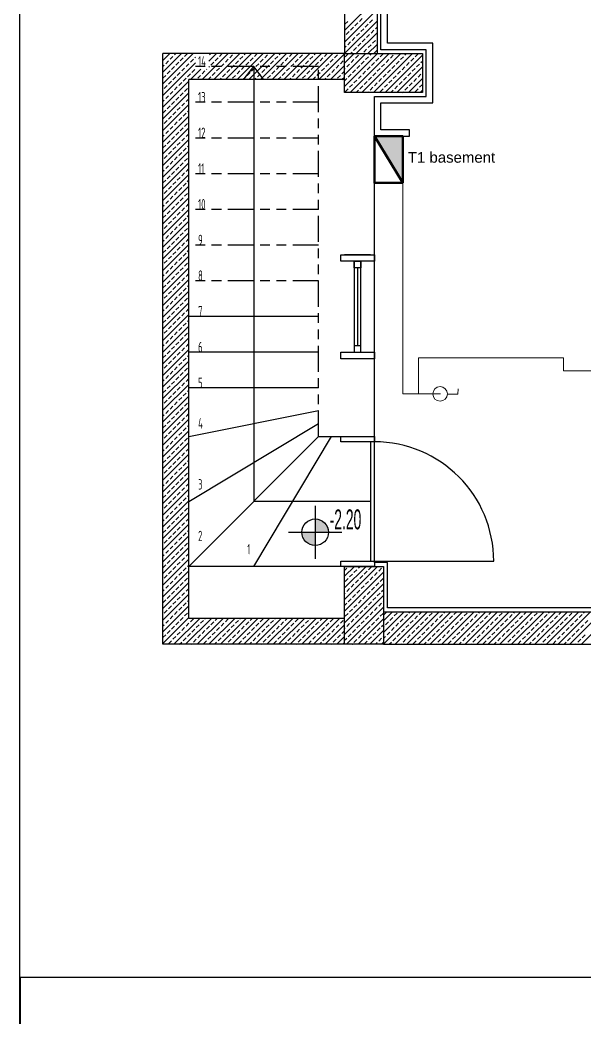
# Model space of a CAD drawing. Header units: millimetres. Extents: x 8112 to 17957, y 1641 to 8364.
# Drawn here: x 8113 to 8549, y 3141 to 3909 of the extents above; entities that cross this region are included whole.
import ezdxf

# ---------------------------------------------------------------- set-up
doc = ezdxf.new("R2010")
doc.units = ezdxf.units.MM
doc.linetypes.add('CURRENT_NRL surrounding area$0${ Tapered Dash }', pattern=[10, 4, -1, 1.5, -1, 1.5, -1])
for name, color, linetype, lineweight in [('A-Antet', 255, 'Continuous', 40), ('besleme', 40, 'Continuous', 50), ('priz', 4, 'Continuous', 25), ('ışık', 90, 'Continuous', 20)]:
    doc.layers.add(name, color=color, linetype=linetype, lineweight=lineweight)
doc.layers.add('MİMARİ', color=251, linetype='Continuous')
doc.styles.get("Standard").update_dxf_attribs({"font": 'arial.ttf'})
doc.styles.add('style1', font='isocpeur.ttf', dxfattribs={"width": 0.6})

msp = doc.modelspace()

# ---------------------------------------------------------------- hatches: boundary and pattern name
at = {"layer": 'besleme'}
msp.add_hatch(color=256, dxfattribs=at).paths.add_polyline_path([(8408.61, 3783.87), (8408.61, 3819.87), (8386.61, 3819.87)])
at = {"layer": 'MİMARİ', "true_color": 0x636466}
h = msp.add_hatch(color=251, dxfattribs=at)
h.paths.add_polyline_path([(8340.95, 3504.58), (8340.95, 3514.82), (8330.71, 3514.82, 0.414214)])
h.paths.add_polyline_path([(8340.95, 3514.82), (8351.19, 3514.82, 0.414214), (8340.95, 3525.06)])

# ---------------------------------------------------------------- linework, layer by layer
for q in [(8113.36, 4640.64), (9234.8, 3172.18)]:
    msp.add_line((8113.36, 3172.18), q)
at = {"layer": 'A-Antet'}
msp.add_line((8113.36, 3172.18), (8113.36, 3089.95), dxfattribs=at)
at = {"layer": 'besleme'}
msp.add_line((8386.61, 3819.87), (8408.61, 3783.87), dxfattribs=at)
msp.add_lwpolyline([(8408.61, 3783.87), (8408.61, 3819.87), (8386.61, 3819.87), (8386.61, 3783.87)], close=True, dxfattribs=at)
at = {"layer": 'MİMARİ', "color": 251, "true_color": 0x636466}
for p, q in [((8363.61, 4093.52), (8363.61, 3883.52)), ((8388.61, 4093.52), (8388.61, 3883.52)), ((8391.61, 3886.52), (8391.61, 4090.52)), ((8223.61, 3428.52), (8223.61, 3883.52)), ((8363.61, 3883.52), (8223.61, 3883.52)), ((8363.61, 3853.52), (8363.61, 3883.52)), ((8363.61, 3883.52), (8423.61, 3883.52)), ((8426.61, 3886.52), (8391.61, 3886.52)), ((8423.61, 3883.52), (8423.61, 3853.52)), ((8426.61, 3850.52), (8426.61, 3886.52)), ((8286.28, 3863.99), (8293.61, 3873.52)), ((8293.61, 3873.52), (8293.61, 3538.52)), ((8300.94, 3863.99), (8293.61, 3873.52)), ((8243.61, 3448.52), (8243.61, 3863.52)), ((8363.61, 3863.52), (8243.61, 3863.52)), ((8423.61, 3853.52), (8363.61, 3853.52)), ((8386.61, 3491.52), (8386.61, 3850.52)), ((8386.61, 3850.52), (8426.61, 3850.52)), ((8383.61, 3728.52), (8363.61, 3728.52)), ((8343.61, 3681.02), (8243.61, 3681.02)), ((8343.61, 3653.52), (8243.61, 3653.52)), ((8383.61, 3648.52), (8363.61, 3648.52)), ((8343.61, 3626.02), (8243.61, 3626.02)), ((8243.61, 3588.52), (8343.61, 3608.52)), ((8243.61, 3538.52), (8343.61, 3598.52)), ((8243.61, 3488.52), (8343.61, 3588.52)), ((8293.61, 3488.52), (8353.61, 3588.52)), ((8343.61, 3588.52), (8363.61, 3588.52)), ((8360.61, 3584.52), (8360.61, 3588.52)), ((8360.61, 3588.52), (8386.61, 3588.52)), ((8386.61, 3584.52), (8360.61, 3584.52)), ((8383.61, 3584.52), (8383.61, 3492.52)), ((8386.61, 3588.52), (8386.61, 3584.52)), ((8383.61, 3538.52), (8293.61, 3538.52)), ((8340.95, 3535.29), (8340.95, 3494.34)), ((8340.95, 3525.06), (8340.95, 3504.58)), ((8320.47, 3514.82), (8361.42, 3514.82)), ((8330.71, 3514.82), (8351.19, 3514.82)), ((8351.19, 3514.82), (8361.42, 3514.82)), ((8340.95, 3504.58), (8340.95, 3494.34)), ((8360.61, 3488.52), (8360.61, 3492.52)), ((8360.61, 3492.52), (8386.61, 3492.52)), ((8386.61, 3492.52), (8478.61, 3492.52)), ((8386.61, 3492.52), (8386.61, 3488.52)), ((8396.61, 3491.52), (8386.61, 3491.52)), ((8396.61, 3456.52), (8396.61, 3491.52)), ((8363.61, 3488.52), (8243.61, 3488.52)), ((8386.61, 3488.52), (8360.61, 3488.52)), ((8363.61, 3428.52), (8363.61, 3488.52)), ((8363.61, 3488.52), (8393.61, 3488.52)), ((8393.61, 3488.52), (8393.61, 3428.52)), ((8393.61, 3453.52), (8948.61, 3453.52)), ((8945.61, 3456.52), (8396.61, 3456.52)), ((8363.61, 3448.52), (8243.61, 3448.52)), ((8363.61, 3428.52), (8223.61, 3428.52)), ((8393.61, 3428.52), (8363.61, 3428.52)), ((8393.61, 3428.52), (8948.61, 3428.52))]:
    msp.add_line(p, q, dxfattribs=at)
at = {"layer": 'MİMARİ', "color": 251, "linetype": 'Continuous', "true_color": 0x636466}
for p, q in [((8363.61, 3901.43), (8388.61, 3926.43)), ((8363.61, 3892.45), (8388.61, 3917.45)), ((8363.66, 3883.52), (8388.61, 3908.46)), ((8363.77, 3906.08), (8366.02, 3908.32)), ((8371.63, 3904.96), (8373.87, 3907.2)), ((8375, 3908.32), (8377.24, 3910.57)), ((8379.49, 3903.83), (8381.73, 3906.08)), ((8382.85, 3907.2), (8385.1, 3909.45)), ((8364.89, 3898.22), (8367.14, 3900.47)), ((8368.26, 3901.59), (8370.51, 3903.83)), ((8372.64, 3883.52), (8388.61, 3899.48)), ((8372.75, 3897.1), (8375, 3899.34)), ((8376.12, 3900.47), (8378.36, 3902.71)), ((8380.61, 3895.98), (8382.85, 3898.22)), ((8383.98, 3899.34), (8386.22, 3901.59)), ((8387.34, 3902.71), (8388.61, 3903.97)), ((8363.61, 3896.94), (8363.77, 3897.1)), ((8366.02, 3890.36), (8368.26, 3892.61)), ((8369.38, 3893.73), (8371.63, 3895.98)), ((8373.87, 3889.24), (8376.12, 3891.49)), ((8377.24, 3892.61), (8379.49, 3894.85)), ((8381.62, 3883.52), (8388.61, 3890.5)), ((8381.73, 3888.12), (8383.98, 3890.36)), ((8385.1, 3891.49), (8387.34, 3893.73)), ((8388.47, 3894.85), (8388.61, 3894.99)), ((8223.61, 3878.17), (8228.96, 3883.52)), ((8223.61, 3869.19), (8237.94, 3883.52)), ((8223.61, 3860.21), (8246.92, 3883.52)), ((8232.43, 3882.51), (8233.45, 3883.52)), ((8240.29, 3881.38), (8242.43, 3883.52)), ((8253.86, 3863.52), (8273.86, 3883.52)), ((8255.9, 3883.52), (8255.9, 3883.52)), ((8258.94, 3877.58), (8264.88, 3883.52)), ((8259.38, 3882.51), (8260.39, 3883.52)), ((8262.84, 3863.52), (8282.84, 3883.52)), ((8267.23, 3881.38), (8269.37, 3883.52)), ((8271.82, 3863.52), (8291.82, 3883.52)), ((8275.09, 3880.26), (8277.34, 3882.51)), ((8280.8, 3863.52), (8300.8, 3883.52)), ((8286.32, 3882.51), (8287.33, 3883.52)), ((8294.17, 3881.38), (8296.31, 3883.52)), ((8299.78, 3873.52), (8309.78, 3883.52)), ((8302.03, 3880.26), (8304.28, 3882.51)), ((8308.76, 3873.52), (8318.76, 3883.52)), ((8313.26, 3882.51), (8314.27, 3883.52)), ((8317.74, 3873.52), (8327.74, 3883.52)), ((8321.11, 3881.38), (8323.25, 3883.52)), ((8326.72, 3873.52), (8336.72, 3883.52)), ((8328.97, 3880.26), (8331.22, 3882.51)), ((8335.7, 3873.52), (8345.7, 3883.52)), ((8340.2, 3882.51), (8341.21, 3883.52)), ((8343.61, 3872.45), (8354.68, 3883.52)), ((8343.66, 3863.52), (8363.61, 3883.46)), ((8348.06, 3881.38), (8350.19, 3883.52)), ((8355.91, 3880.26), (8358.16, 3882.51)), ((8363.61, 3887.96), (8364.89, 3889.24)), ((8363.61, 3876.11), (8371.01, 3883.52)), ((8363.61, 3867.13), (8380, 3883.52)), ((8363.61, 3858.15), (8388.98, 3883.52)), ((8364.12, 3881.12), (8366.37, 3883.36)), ((8367.96, 3853.52), (8397.96, 3883.52)), ((8368.15, 3883.52), (8369.38, 3884.75)), ((8370.51, 3885.87), (8372.75, 3888.12)), ((8375.35, 3883.36), (8375.51, 3883.52)), ((8376.94, 3853.52), (8406.94, 3883.52)), ((8377.13, 3883.52), (8377.24, 3883.63)), ((8378.36, 3884.75), (8380.61, 3887)), ((8383.21, 3882.24), (8384.49, 3883.52)), ((8385.92, 3853.52), (8415.92, 3883.52)), ((8386.22, 3883.63), (8388.47, 3885.87)), ((8391.06, 3881.12), (8393.31, 3883.36)), ((8402.29, 3883.36), (8402.45, 3883.52)), ((8410.15, 3882.24), (8411.43, 3883.52)), ((8418, 3881.12), (8420.25, 3883.36)), ((8223.61, 3851.23), (8248.7, 3876.32)), ((8225.7, 3875.77), (8227.94, 3878.01)), ((8229.07, 3879.14), (8231.31, 3881.38)), ((8233.56, 3874.65), (8235.8, 3876.89)), ((8236.93, 3878.01), (8239.17, 3880.26)), ((8241.42, 3873.52), (8243.66, 3875.77)), ((8244.78, 3876.89), (8247.03, 3879.14)), ((8248.15, 3880.26), (8248.7, 3880.81)), ((8260.5, 3874.65), (8262.74, 3876.89)), ((8263.87, 3878.01), (8266.11, 3880.26)), ((8268.36, 3873.52), (8270.6, 3875.77)), ((8271.72, 3876.89), (8273.97, 3879.14)), ((8279.58, 3875.77), (8281.83, 3878.01)), ((8282.95, 3879.14), (8285.19, 3881.38)), ((8287.44, 3874.65), (8289.68, 3876.89)), ((8290.81, 3878.01), (8293.05, 3880.26)), ((8295.3, 3873.52), (8297.54, 3875.77)), ((8298.66, 3876.89), (8300.91, 3879.14)), ((8306.52, 3875.77), (8308.77, 3878.01)), ((8309.89, 3879.14), (8312.13, 3881.38)), ((8314.38, 3874.65), (8316.62, 3876.89)), ((8317.75, 3878.01), (8319.99, 3880.26)), ((8322.24, 3873.52), (8324.48, 3875.77)), ((8325.61, 3876.89), (8327.85, 3879.14)), ((8333.46, 3875.77), (8335.71, 3878.01)), ((8336.83, 3879.14), (8339.08, 3881.38)), ((8341.32, 3874.65), (8343.57, 3876.89)), ((8344.69, 3878.01), (8346.93, 3880.26)), ((8349.18, 3873.52), (8351.42, 3875.77)), ((8352.55, 3876.89), (8354.79, 3879.14)), ((8360.4, 3875.77), (8362.65, 3878.01)), ((8365.25, 3873.26), (8367.49, 3875.51)), ((8368.61, 3876.63), (8370.86, 3878.87)), ((8371.98, 3880), (8374.23, 3882.24)), ((8376.47, 3875.51), (8378.72, 3877.75)), ((8379.84, 3878.87), (8382.08, 3881.12)), ((8384.33, 3874.38), (8386.57, 3876.63)), ((8387.7, 3877.75), (8389.94, 3880)), ((8392.19, 3873.26), (8394.43, 3875.51)), ((8394.9, 3853.52), (8423.61, 3882.23)), ((8395.55, 3876.63), (8397.8, 3878.87)), ((8398.92, 3880), (8401.17, 3882.24)), ((8403.41, 3875.51), (8405.66, 3877.75)), ((8406.78, 3878.87), (8409.02, 3881.12)), ((8411.27, 3874.38), (8413.51, 3876.63)), ((8414.64, 3877.75), (8416.88, 3880)), ((8419.13, 3873.26), (8421.37, 3875.51)), ((8422.49, 3876.63), (8423.61, 3877.74)), ((8223.61, 3873.68), (8224.58, 3874.65)), ((8226.82, 3867.91), (8229.07, 3870.16)), ((8230.19, 3871.28), (8232.43, 3873.52)), ((8234.68, 3866.79), (8236.93, 3869.03)), ((8238.05, 3870.16), (8240.29, 3872.4)), ((8242.54, 3865.67), (8244.78, 3867.91)), ((8244.88, 3863.52), (8252.88, 3871.52)), ((8245.91, 3869.03), (8248.15, 3871.28)), ((8253.76, 3867.91), (8256.01, 3870.16)), ((8257.13, 3871.28), (8257.37, 3871.52)), ((8258.94, 3873.09), (8259.38, 3873.52)), ((8261.62, 3866.79), (8263.87, 3869.03)), ((8264.99, 3870.16), (8267.23, 3872.4)), ((8269.48, 3865.67), (8271.72, 3867.91)), ((8272.85, 3869.03), (8275.09, 3871.28)), ((8276.21, 3872.4), (8278.46, 3874.65)), ((8280.7, 3867.91), (8282.95, 3870.16)), ((8284.07, 3871.28), (8286.32, 3873.52)), ((8288.56, 3866.79), (8290.81, 3869.03)), ((8289.78, 3863.52), (8293.61, 3867.35)), ((8291.93, 3870.16), (8293.61, 3871.84)), ((8293.61, 3867.35), (8299.78, 3873.52)), ((8293.61, 3871.84), (8294.17, 3872.4)), ((8296.42, 3865.67), (8298.66, 3867.91)), ((8298.76, 3863.52), (8308.76, 3873.52)), ((8299.79, 3869.03), (8302.03, 3871.28)), ((8303.15, 3872.4), (8304.27, 3873.52)), ((8304.27, 3873.52), (8305.4, 3874.65)), ((8307.64, 3867.91), (8309.89, 3870.16)), ((8307.74, 3863.52), (8317.74, 3873.52)), ((8311.01, 3871.28), (8313.25, 3873.52)), ((8313.25, 3873.52), (8313.26, 3873.52)), ((8315.5, 3866.79), (8317.75, 3869.03)), ((8316.72, 3863.52), (8326.72, 3873.52)), ((8318.87, 3870.16), (8321.11, 3872.4)), ((8323.36, 3865.67), (8325.61, 3867.91)), ((8325.7, 3863.52), (8335.7, 3873.52)), ((8326.73, 3869.03), (8328.97, 3871.28)), ((8330.1, 3872.4), (8331.21, 3873.52)), ((8331.21, 3873.52), (8332.34, 3874.65)), ((8334.59, 3867.91), (8336.83, 3870.16)), ((8334.68, 3863.52), (8343.61, 3872.45)), ((8337.95, 3871.28), (8340.19, 3873.52)), ((8340.19, 3873.52), (8340.2, 3873.52)), ((8342.44, 3866.79), (8343.61, 3867.96)), ((8343.61, 3867.96), (8344.69, 3869.03)), ((8345.81, 3870.16), (8348.06, 3872.4)), ((8350.3, 3865.67), (8352.55, 3867.91)), ((8352.64, 3863.52), (8363.61, 3874.48)), ((8353.67, 3869.03), (8355.91, 3871.28)), ((8357.04, 3872.4), (8359.28, 3874.65)), ((8361.53, 3867.91), (8363.61, 3869.99)), ((8363.61, 3871.62), (8364.12, 3872.14)), ((8366.37, 3865.4), (8368.61, 3867.65)), ((8369.74, 3868.77), (8371.98, 3871.02)), ((8373.1, 3872.14), (8375.35, 3874.38)), ((8377.59, 3867.65), (8379.84, 3869.89)), ((8380.96, 3871.02), (8383.21, 3873.26)), ((8385.45, 3866.53), (8387.7, 3868.77)), ((8388.82, 3869.89), (8391.06, 3872.14)), ((8393.31, 3865.4), (8395.55, 3867.65)), ((8396.68, 3868.77), (8398.92, 3871.02)), ((8400.04, 3872.14), (8402.29, 3874.38)), ((8403.88, 3853.52), (8423.61, 3873.25)), ((8404.53, 3867.65), (8406.78, 3869.89)), ((8407.9, 3871.02), (8410.15, 3873.26)), ((8412.39, 3866.53), (8414.64, 3868.77)), ((8415.76, 3869.89), (8418, 3872.14)), ((8420.25, 3865.4), (8422.49, 3867.65)), ((8223.61, 3864.7), (8225.7, 3866.79)), ((8223.61, 3842.25), (8243.61, 3862.25)), ((8227.94, 3860.05), (8230.19, 3862.3)), ((8231.31, 3863.42), (8233.56, 3865.67)), ((8235.8, 3858.93), (8238.05, 3861.18)), ((8239.17, 3862.3), (8241.42, 3864.54)), ((8250.4, 3864.54), (8252.64, 3866.79)), ((8258.35, 3863.52), (8260.5, 3865.67)), ((8267.33, 3863.52), (8268.36, 3864.54)), ((8277.34, 3864.54), (8279.58, 3866.79)), ((8285.29, 3863.52), (8287.44, 3865.67)), ((8294.27, 3863.52), (8295.3, 3864.54)), ((8304.28, 3864.54), (8306.52, 3866.79)), ((8312.23, 3863.52), (8314.38, 3865.67)), ((8321.21, 3863.52), (8322.24, 3864.54)), ((8331.22, 3864.54), (8333.46, 3866.79)), ((8339.17, 3863.52), (8341.32, 3865.67)), ((8348.15, 3863.52), (8349.18, 3864.54)), ((8358.16, 3864.54), (8360.4, 3866.79)), ((8361.62, 3863.52), (8363.61, 3865.5)), ((8363.61, 3862.64), (8365.25, 3864.28)), ((8367.49, 3857.55), (8369.74, 3859.79)), ((8370.86, 3860.91), (8373.1, 3863.16)), ((8374.23, 3864.28), (8376.47, 3866.53)), ((8378.72, 3859.79), (8380.96, 3862.04)), ((8382.08, 3863.16), (8384.33, 3865.4)), ((8386.57, 3858.67), (8388.82, 3860.91)), ((8389.94, 3862.04), (8392.19, 3864.28)), ((8394.43, 3857.55), (8396.68, 3859.79)), ((8397.8, 3860.91), (8400.04, 3863.16)), ((8401.17, 3864.28), (8403.41, 3866.53)), ((8405.66, 3859.79), (8407.9, 3862.04)), ((8409.02, 3863.16), (8411.27, 3865.4)), ((8412.86, 3853.52), (8423.61, 3864.27)), ((8413.51, 3858.67), (8415.76, 3860.91)), ((8416.88, 3862.04), (8419.13, 3864.28)), ((8421.37, 3857.55), (8423.61, 3859.78)), ((8223.61, 3833.27), (8243.61, 3853.27)), ((8224.58, 3856.69), (8226.82, 3858.93)), ((8229.07, 3852.2), (8231.31, 3854.44)), ((8232.43, 3855.56), (8234.68, 3857.81)), ((8236.93, 3851.07), (8239.17, 3853.32)), ((8240.29, 3854.44), (8242.54, 3856.69)), ((8364.12, 3854.18), (8366.37, 3856.42)), ((8372.45, 3853.52), (8374.23, 3855.3)), ((8375.35, 3856.42), (8377.59, 3858.67)), ((8381.43, 3853.52), (8382.08, 3854.18)), ((8383.21, 3855.3), (8385.45, 3857.55)), ((8391.06, 3854.18), (8393.31, 3856.42)), ((8399.39, 3853.52), (8401.17, 3855.3)), ((8402.29, 3856.42), (8404.53, 3858.67)), ((8408.37, 3853.52), (8409.02, 3854.18)), ((8410.15, 3855.3), (8412.39, 3857.55)), ((8418, 3854.18), (8420.25, 3856.42)), ((8421.84, 3853.52), (8423.61, 3855.29)), ((8223.61, 3846.74), (8224.58, 3847.71)), ((8223.61, 3824.29), (8243.61, 3844.29)), ((8225.7, 3848.83), (8227.94, 3851.07)), ((8230.19, 3844.34), (8232.43, 3846.58)), ((8233.56, 3847.71), (8235.8, 3849.95)), ((8238.05, 3843.22), (8240.29, 3845.46)), ((8241.42, 3846.58), (8243.61, 3848.78)), ((8223.61, 3837.76), (8225.7, 3839.85)), ((8226.82, 3840.97), (8229.07, 3843.22)), ((8231.31, 3836.48), (8233.56, 3838.73)), ((8234.68, 3839.85), (8236.93, 3842.09)), ((8239.17, 3835.36), (8241.42, 3837.6)), ((8242.54, 3838.73), (8243.61, 3839.8)), ((8223.61, 3815.31), (8243.61, 3835.31)), ((8224.58, 3829.75), (8226.82, 3831.99)), ((8227.94, 3833.11), (8230.19, 3835.36)), ((8232.43, 3828.62), (8234.68, 3830.87)), ((8235.8, 3831.99), (8238.05, 3834.24)), ((8240.29, 3827.5), (8242.54, 3829.75)), ((8223.61, 3806.33), (8243.61, 3826.33)), ((8225.7, 3821.89), (8227.94, 3824.13)), ((8229.07, 3825.26), (8231.31, 3827.5)), ((8233.56, 3820.77), (8235.8, 3823.01)), ((8236.93, 3824.13), (8239.17, 3826.38)), ((8241.42, 3819.64), (8243.61, 3821.84)), ((8223.61, 3819.8), (8224.58, 3820.77)), ((8223.61, 3797.35), (8243.61, 3817.35)), ((8226.82, 3814.03), (8229.07, 3816.28)), ((8230.19, 3817.4), (8232.43, 3819.64)), ((8234.68, 3812.91), (8236.93, 3815.15)), ((8238.05, 3816.28), (8240.29, 3818.52)), ((8223.61, 3810.82), (8225.7, 3812.91)), ((8223.61, 3788.37), (8243.61, 3808.37)), ((8227.94, 3806.17), (8230.19, 3808.42)), ((8231.31, 3809.54), (8233.56, 3811.79)), ((8235.8, 3805.05), (8238.05, 3807.3)), ((8239.17, 3808.42), (8241.42, 3810.66)), ((8242.54, 3811.79), (8243.61, 3812.86)), ((8223.61, 3779.39), (8243.61, 3799.39)), ((8224.58, 3802.81), (8226.82, 3805.05)), ((8229.07, 3798.32), (8231.31, 3800.56)), ((8232.43, 3801.68), (8234.68, 3803.93)), ((8236.93, 3797.19), (8239.17, 3799.44)), ((8240.29, 3800.56), (8242.54, 3802.81)), ((8223.61, 3792.86), (8224.58, 3793.83)), ((8223.61, 3770.41), (8243.61, 3790.41)), ((8225.7, 3794.95), (8227.94, 3797.19)), ((8230.19, 3790.46), (8232.43, 3792.7)), ((8233.56, 3793.83), (8235.8, 3796.07)), ((8238.05, 3789.33), (8240.29, 3791.58)), ((8241.42, 3792.7), (8243.61, 3794.9)), ((8223.61, 3783.88), (8225.7, 3785.97)), ((8226.82, 3787.09), (8229.07, 3789.33)), ((8231.31, 3782.6), (8233.56, 3784.84)), ((8234.68, 3785.97), (8236.93, 3788.21)), ((8239.17, 3781.48), (8241.42, 3783.72)), ((8242.54, 3784.84), (8243.61, 3785.92)), ((8223.61, 3761.43), (8243.61, 3781.43)), ((8224.58, 3775.86), (8226.82, 3778.11)), ((8227.94, 3779.23), (8230.19, 3781.48)), ((8232.43, 3774.74), (8234.68, 3776.99)), ((8235.8, 3778.11), (8238.05, 3780.35)), ((8240.29, 3773.62), (8242.54, 3775.86)), ((8223.61, 3752.45), (8243.61, 3772.45)), ((8225.7, 3768.01), (8227.94, 3770.25)), ((8229.07, 3771.37), (8231.31, 3773.62)), ((8233.56, 3766.88), (8235.8, 3769.13)), ((8236.93, 3770.25), (8239.17, 3772.5)), ((8241.42, 3765.76), (8243.61, 3767.96)), ((8223.61, 3765.92), (8224.58, 3766.88)), ((8223.61, 3743.46), (8243.61, 3763.46)), ((8226.82, 3760.15), (8229.07, 3762.39)), ((8230.19, 3763.52), (8232.43, 3765.76)), ((8234.68, 3759.03), (8236.93, 3761.27)), ((8238.05, 3762.39), (8240.29, 3764.64)), ((8223.61, 3756.94), (8225.7, 3759.03)), ((8223.61, 3734.48), (8243.61, 3754.48)), ((8227.94, 3752.29), (8230.19, 3754.54)), ((8231.31, 3755.66), (8233.56, 3757.9)), ((8235.8, 3751.17), (8238.05, 3753.41)), ((8239.17, 3754.54), (8241.42, 3756.78)), ((8242.54, 3757.9), (8243.61, 3758.97)), ((8223.61, 3725.5), (8243.61, 3745.5)), ((8224.58, 3748.92), (8226.82, 3751.17)), ((8229.07, 3744.43), (8231.31, 3746.68)), ((8232.43, 3747.8), (8234.68, 3750.05)), ((8236.93, 3743.31), (8239.17, 3745.56)), ((8240.29, 3746.68), (8242.54, 3748.92)), ((8223.61, 3738.97), (8224.58, 3739.94)), ((8223.61, 3716.52), (8243.61, 3736.52)), ((8225.7, 3741.07), (8227.94, 3743.31)), ((8230.19, 3736.58), (8232.43, 3738.82)), ((8233.56, 3739.94), (8235.8, 3742.19)), ((8238.05, 3735.45), (8240.29, 3737.7)), ((8241.42, 3738.82), (8243.61, 3741.01)), ((8223.61, 3729.99), (8225.7, 3732.09)), ((8226.82, 3733.21), (8229.07, 3735.45)), ((8231.31, 3728.72), (8233.56, 3730.96)), ((8234.68, 3732.09), (8236.93, 3734.33)), ((8239.17, 3727.6), (8241.42, 3729.84)), ((8242.54, 3730.96), (8243.61, 3732.03)), ((8223.61, 3707.54), (8243.61, 3727.54)), ((8224.58, 3721.98), (8226.82, 3724.23)), ((8227.94, 3725.35), (8230.19, 3727.6)), ((8232.43, 3720.86), (8234.68, 3723.11)), ((8235.8, 3724.23), (8238.05, 3726.47)), ((8240.29, 3719.74), (8242.54, 3721.98)), ((8223.61, 3698.56), (8243.61, 3718.56)), ((8225.7, 3714.13), (8227.94, 3716.37)), ((8229.07, 3717.49), (8231.31, 3719.74)), ((8233.56, 3713), (8235.8, 3715.25)), ((8236.93, 3716.37), (8239.17, 3718.62)), ((8241.42, 3711.88), (8243.61, 3714.07)), ((8223.61, 3712.03), (8224.58, 3713)), ((8223.61, 3689.58), (8243.61, 3709.58)), ((8226.82, 3706.27), (8229.07, 3708.51)), ((8230.19, 3709.64), (8232.43, 3711.88)), ((8234.68, 3705.15), (8236.93, 3707.39)), ((8238.05, 3708.51), (8240.29, 3710.76)), ((8223.61, 3703.05), (8225.7, 3705.15)), ((8223.61, 3680.6), (8243.61, 3700.6)), ((8227.94, 3698.41), (8230.19, 3700.65)), ((8231.31, 3701.78), (8233.56, 3704.02)), ((8235.8, 3697.29), (8238.05, 3699.53)), ((8239.17, 3700.65), (8241.42, 3702.9)), ((8242.54, 3704.02), (8243.61, 3705.09)), ((8223.61, 3671.62), (8243.61, 3691.62)), ((8224.58, 3695.04), (8226.82, 3697.29)), ((8229.07, 3690.55), (8231.31, 3692.8)), ((8232.43, 3693.92), (8234.68, 3696.16)), ((8236.93, 3689.43), (8239.17, 3691.67)), ((8240.29, 3692.8), (8242.54, 3695.04)), ((8223.61, 3685.09), (8224.58, 3686.06)), ((8223.61, 3662.64), (8243.61, 3682.64)), ((8225.7, 3687.18), (8227.94, 3689.43)), ((8230.19, 3682.69), (8232.43, 3684.94)), ((8233.56, 3686.06), (8235.8, 3688.31)), ((8238.05, 3681.57), (8240.29, 3683.82)), ((8241.42, 3684.94), (8243.61, 3687.13)), ((8223.61, 3676.11), (8225.7, 3678.2)), ((8226.82, 3679.33), (8229.07, 3681.57)), ((8231.31, 3674.84), (8233.56, 3677.08)), ((8234.68, 3678.2), (8236.93, 3680.45)), ((8239.17, 3673.71), (8241.42, 3675.96)), ((8242.54, 3677.08), (8243.61, 3678.15)), ((8223.61, 3653.66), (8243.61, 3673.66)), ((8224.58, 3668.1), (8226.82, 3670.35)), ((8227.94, 3671.47), (8230.19, 3673.71)), ((8232.43, 3666.98), (8234.68, 3669.22)), ((8235.8, 3670.35), (8238.05, 3672.59)), ((8240.29, 3665.86), (8242.54, 3668.1)), ((8223.61, 3644.68), (8243.61, 3664.68)), ((8225.7, 3660.24), (8227.94, 3662.49)), ((8229.07, 3663.61), (8231.31, 3665.86)), ((8233.56, 3659.12), (8235.8, 3661.37)), ((8236.93, 3662.49), (8239.17, 3664.73)), ((8241.42, 3658), (8243.61, 3660.19)), ((8223.61, 3658.15), (8224.58, 3659.12)), ((8223.61, 3635.7), (8243.61, 3655.7)), ((8226.82, 3652.39), (8229.07, 3654.63)), ((8230.19, 3655.75), (8232.43, 3658)), ((8234.68, 3651.26), (8236.93, 3653.51)), ((8238.05, 3654.63), (8240.29, 3656.88)), ((8223.61, 3649.17), (8225.7, 3651.26)), ((8223.61, 3626.72), (8243.61, 3646.72)), ((8227.94, 3644.53), (8230.19, 3646.77)), ((8231.31, 3647.9), (8233.56, 3650.14)), ((8235.8, 3643.41), (8238.05, 3645.65)), ((8239.17, 3646.77), (8241.42, 3649.02)), ((8242.54, 3650.14), (8243.61, 3651.21)), ((8223.61, 3617.74), (8243.61, 3637.74)), ((8224.58, 3641.16), (8226.82, 3643.41)), ((8229.07, 3636.67), (8231.31, 3638.92)), ((8232.43, 3640.04), (8234.68, 3642.28)), ((8236.93, 3635.55), (8239.17, 3637.79)), ((8240.29, 3638.92), (8242.54, 3641.16)), ((8223.61, 3631.21), (8224.58, 3632.18)), ((8225.7, 3633.3), (8227.94, 3635.55)), ((8230.19, 3628.81), (8232.43, 3631.06)), ((8233.56, 3632.18), (8235.8, 3634.43)), ((8238.05, 3627.69), (8240.29, 3629.94)), ((8241.42, 3631.06), (8243.61, 3633.25)), ((8223.61, 3608.76), (8243.61, 3628.76)), ((8223.61, 3622.23), (8225.7, 3624.32)), ((8226.82, 3625.45), (8229.07, 3627.69)), ((8231.31, 3620.96), (8233.56, 3623.2)), ((8234.68, 3624.32), (8236.93, 3626.57)), ((8239.17, 3619.83), (8241.42, 3622.08)), ((8242.54, 3623.2), (8243.61, 3624.27)), ((8223.61, 3599.78), (8243.61, 3619.78)), ((8224.58, 3614.22), (8226.82, 3616.46)), ((8227.94, 3617.59), (8230.19, 3619.83)), ((8232.43, 3613.1), (8234.68, 3615.34)), ((8235.8, 3616.46), (8238.05, 3618.71)), ((8240.29, 3611.97), (8242.54, 3614.22)), ((8223.61, 3590.8), (8243.61, 3610.8)), ((8225.7, 3606.36), (8227.94, 3608.61)), ((8229.07, 3609.73), (8231.31, 3611.97)), ((8233.56, 3605.24), (8235.8, 3607.48)), ((8236.93, 3608.61), (8239.17, 3610.85)), ((8241.42, 3604.12), (8243.61, 3606.31)), ((8223.61, 3604.27), (8224.58, 3605.24)), ((8223.61, 3581.82), (8243.61, 3601.82)), ((8226.82, 3598.5), (8229.07, 3600.75)), ((8230.19, 3601.87), (8232.43, 3604.12)), ((8234.68, 3597.38), (8236.93, 3599.63)), ((8238.05, 3600.75), (8240.29, 3602.99)), ((8223.61, 3595.29), (8225.7, 3597.38)), ((8223.61, 3572.84), (8243.61, 3592.84)), ((8227.94, 3590.65), (8230.19, 3592.89)), ((8231.31, 3594.01), (8233.56, 3596.26)), ((8235.8, 3589.52), (8238.05, 3591.77)), ((8239.17, 3592.89), (8241.42, 3595.14)), ((8242.54, 3596.26), (8243.61, 3597.33)), ((8223.61, 3563.86), (8243.61, 3583.86)), ((8224.58, 3587.28), (8226.82, 3589.52)), ((8229.07, 3582.79), (8231.31, 3585.03)), ((8232.43, 3586.16), (8234.68, 3588.4)), ((8236.93, 3581.67), (8239.17, 3583.91)), ((8240.29, 3585.03), (8242.54, 3587.28)), ((8223.61, 3577.33), (8224.58, 3578.3)), ((8225.7, 3579.42), (8227.94, 3581.67)), ((8230.19, 3574.93), (8232.43, 3577.18)), ((8233.56, 3578.3), (8235.8, 3580.54)), ((8238.05, 3573.81), (8240.29, 3576.05)), ((8241.42, 3577.18), (8243.61, 3579.37)), ((8223.61, 3554.88), (8243.61, 3574.88)), ((8223.61, 3568.35), (8225.7, 3570.44)), ((8226.82, 3571.56), (8229.07, 3573.81)), ((8231.31, 3567.07), (8233.56, 3569.32)), ((8234.68, 3570.44), (8236.93, 3572.69)), ((8239.17, 3565.95), (8241.42, 3568.2)), ((8242.54, 3569.32), (8243.61, 3570.39)), ((8223.61, 3545.9), (8243.61, 3565.9)), ((8224.58, 3560.34), (8226.82, 3562.58)), ((8227.94, 3563.71), (8230.19, 3565.95)), ((8232.43, 3559.22), (8234.68, 3561.46)), ((8235.8, 3562.58), (8238.05, 3564.83)), ((8240.29, 3558.09), (8242.54, 3560.34)), ((8223.61, 3536.92), (8243.61, 3556.92)), ((8225.7, 3552.48), (8227.94, 3554.73)), ((8229.07, 3555.85), (8231.31, 3558.09)), ((8233.56, 3551.36), (8235.8, 3553.6)), ((8236.93, 3554.73), (8239.17, 3556.97)), ((8241.42, 3550.24), (8243.61, 3552.43)), ((8223.61, 3550.39), (8224.58, 3551.36)), ((8223.61, 3527.94), (8243.61, 3547.94)), ((8226.82, 3544.62), (8229.07, 3546.87)), ((8230.19, 3547.99), (8232.43, 3550.24)), ((8234.68, 3543.5), (8236.93, 3545.75)), ((8238.05, 3546.87), (8240.29, 3549.11)), ((8223.61, 3541.41), (8225.7, 3543.5)), ((8223.61, 3518.96), (8243.61, 3538.96)), ((8227.94, 3536.77), (8230.19, 3539.01)), ((8231.31, 3540.13), (8233.56, 3542.38)), ((8235.8, 3535.64), (8238.05, 3537.89)), ((8239.17, 3539.01), (8241.42, 3541.26)), ((8242.54, 3542.38), (8243.61, 3543.45)), ((8223.61, 3509.98), (8243.61, 3529.98)), ((8224.58, 3533.4), (8226.82, 3535.64)), ((8229.07, 3528.91), (8231.31, 3531.15)), ((8232.43, 3532.28), (8234.68, 3534.52)), ((8236.93, 3527.78), (8239.17, 3530.03)), ((8240.29, 3531.15), (8242.54, 3533.4)), ((8223.61, 3523.45), (8224.58, 3524.42)), ((8225.7, 3525.54), (8227.94, 3527.78)), ((8230.19, 3521.05), (8232.43, 3523.29)), ((8233.56, 3524.42), (8235.8, 3526.66)), ((8238.05, 3519.93), (8240.29, 3522.17)), ((8241.42, 3523.29), (8243.61, 3525.49)), ((8223.61, 3501), (8243.61, 3521)), ((8223.61, 3514.47), (8225.7, 3516.56)), ((8226.82, 3517.68), (8229.07, 3519.93)), ((8231.31, 3513.19), (8233.56, 3515.44)), ((8234.68, 3516.56), (8236.93, 3518.8)), ((8239.17, 3512.07), (8241.42, 3514.31)), ((8242.54, 3515.44), (8243.61, 3516.51)), ((8223.61, 3492.02), (8243.61, 3512.02)), ((8224.58, 3506.46), (8226.82, 3508.7)), ((8227.94, 3509.82), (8230.19, 3512.07)), ((8232.43, 3505.33), (8234.68, 3507.58)), ((8235.8, 3508.7), (8238.05, 3510.95)), ((8240.29, 3504.21), (8242.54, 3506.46)), ((8223.61, 3483.04), (8243.61, 3503.04)), ((8225.7, 3498.6), (8227.94, 3500.84)), ((8229.07, 3501.97), (8231.31, 3504.21)), ((8233.56, 3497.48), (8235.8, 3499.72)), ((8236.93, 3500.84), (8239.17, 3503.09)), ((8241.42, 3496.35), (8243.61, 3498.55)), ((8223.61, 3496.51), (8224.58, 3497.48)), ((8223.61, 3474.06), (8243.61, 3494.06)), ((8226.82, 3490.74), (8229.07, 3492.99)), ((8230.19, 3494.11), (8232.43, 3496.35)), ((8234.68, 3489.62), (8236.93, 3491.86)), ((8238.05, 3492.99), (8240.29, 3495.23)), ((8223.61, 3487.53), (8225.7, 3489.62)), ((8223.61, 3465.08), (8243.61, 3485.08)), ((8227.94, 3482.88), (8230.19, 3485.13)), ((8231.31, 3486.25), (8233.56, 3488.5)), ((8235.8, 3481.76), (8238.05, 3484.01)), ((8239.17, 3485.13), (8241.42, 3487.37)), ((8242.54, 3488.5), (8243.61, 3489.57)), ((8363.61, 3480.98), (8371.15, 3488.52)), ((8363.61, 3472), (8380.13, 3488.52)), ((8363.61, 3463.02), (8389.11, 3488.52)), ((8363.61, 3485.47), (8365.25, 3487.11)), ((8363.61, 3454.04), (8393.61, 3484.04)), ((8366.37, 3488.23), (8366.66, 3488.52)), ((8370.86, 3483.74), (8373.1, 3485.99)), ((8374.23, 3487.11), (8375.64, 3488.52)), ((8378.72, 3482.62), (8380.96, 3484.87)), ((8382.08, 3485.99), (8384.33, 3488.23)), ((8386.57, 3481.5), (8388.82, 3483.74)), ((8389.94, 3484.87), (8392.19, 3487.11)), ((8393.31, 3488.23), (8393.6, 3488.52)), ((8223.61, 3456.1), (8243.61, 3476.1)), ((8224.58, 3479.52), (8226.82, 3481.76)), ((8229.07, 3475.03), (8231.31, 3477.27)), ((8232.43, 3478.39), (8234.68, 3480.64)), ((8236.93, 3473.9), (8239.17, 3476.15)), ((8240.29, 3477.27), (8242.54, 3479.52)), ((8363.61, 3445.06), (8393.61, 3475.06)), ((8364.12, 3477.01), (8366.37, 3479.25)), ((8367.49, 3480.38), (8369.74, 3482.62)), ((8371.98, 3475.89), (8374.23, 3478.13)), ((8375.35, 3479.25), (8377.59, 3481.5)), ((8379.84, 3474.76), (8382.08, 3477.01)), ((8383.21, 3478.13), (8385.45, 3480.38)), ((8387.7, 3473.64), (8389.94, 3475.89)), ((8391.06, 3477.01), (8393.31, 3479.25)), ((8223.61, 3469.57), (8224.58, 3470.54)), ((8225.7, 3471.66), (8227.94, 3473.9)), ((8230.19, 3467.17), (8232.43, 3469.41)), ((8233.56, 3470.54), (8235.8, 3472.78)), ((8238.05, 3466.05), (8240.29, 3468.29)), ((8241.42, 3469.41), (8243.61, 3471.61)), ((8363.61, 3467.51), (8364.12, 3468.03)), ((8365.25, 3469.15), (8367.49, 3471.4)), ((8368.61, 3472.52), (8370.86, 3474.76)), ((8373.1, 3468.03), (8375.35, 3470.27)), ((8376.47, 3471.4), (8378.72, 3473.64)), ((8380.96, 3466.9), (8383.21, 3469.15)), ((8384.33, 3470.27), (8386.57, 3472.52)), ((8388.82, 3465.78), (8391.06, 3468.03)), ((8392.19, 3469.15), (8393.61, 3470.57)), ((8223.61, 3447.12), (8243.61, 3467.12)), ((8223.61, 3460.59), (8225.7, 3462.68)), ((8226.82, 3463.8), (8229.07, 3466.05)), ((8231.31, 3459.31), (8233.56, 3461.56)), ((8234.68, 3462.68), (8236.93, 3464.92)), ((8239.17, 3458.19), (8241.42, 3460.43)), ((8242.54, 3461.56), (8243.61, 3462.63)), ((8363.61, 3436.08), (8393.61, 3466.08)), ((8363.61, 3458.53), (8365.25, 3460.17)), ((8366.37, 3461.29), (8368.61, 3463.54)), ((8369.74, 3464.66), (8371.98, 3466.9)), ((8374.23, 3460.17), (8376.47, 3462.41)), ((8377.59, 3463.54), (8379.84, 3465.78)), ((8382.08, 3459.05), (8384.33, 3461.29)), ((8385.45, 3462.41), (8387.7, 3464.66)), ((8389.94, 3457.92), (8392.19, 3460.17)), ((8393.31, 3461.29), (8393.61, 3461.59)), ((8223.61, 3438.14), (8243.61, 3458.14)), ((8224.58, 3452.58), (8226.82, 3454.82)), ((8227.94, 3455.94), (8230.19, 3458.19)), ((8232.43, 3451.45), (8234.68, 3453.7)), ((8235.8, 3454.82), (8238.05, 3457.07)), ((8240.29, 3450.33), (8242.54, 3452.58)), ((8364.12, 3450.07), (8366.37, 3452.31)), ((8365.03, 3428.52), (8393.61, 3457.1)), ((8367.49, 3453.43), (8369.74, 3455.68)), ((8370.86, 3456.8), (8373.1, 3459.05)), ((8375.35, 3452.31), (8377.59, 3454.56)), ((8378.72, 3455.68), (8380.96, 3457.92)), ((8383.21, 3451.19), (8385.45, 3453.43)), ((8386.57, 3454.56), (8388.82, 3456.8)), ((8391.06, 3450.07), (8393.31, 3452.31)), ((8393.61, 3446.49), (8400.64, 3453.52)), ((8393.61, 3437.51), (8409.62, 3453.52)), ((8393.61, 3428.53), (8418.6, 3453.52)), ((8394.08, 3451.45), (8396.15, 3453.52)), ((8401.94, 3450.33), (8404.18, 3452.58)), ((8402.58, 3428.52), (8427.58, 3453.52)), ((8411.56, 3428.52), (8436.56, 3453.52)), ((8413.16, 3452.58), (8414.11, 3453.52)), ((8420.54, 3428.52), (8445.54, 3453.52)), ((8421.02, 3451.45), (8423.09, 3453.52)), ((8428.88, 3450.33), (8431.12, 3452.58)), ((8429.52, 3428.52), (8454.52, 3453.52)), ((8438.5, 3428.52), (8463.5, 3453.52)), ((8440.1, 3452.58), (8441.05, 3453.52)), ((8447.48, 3428.52), (8472.48, 3453.52)), ((8447.96, 3451.45), (8450.03, 3453.52)), ((8455.82, 3450.33), (8458.06, 3452.58)), ((8456.46, 3428.52), (8481.46, 3453.52)), ((8465.44, 3428.52), (8490.44, 3453.52)), ((8467.04, 3452.58), (8467.99, 3453.52)), ((8474.42, 3428.52), (8499.42, 3453.52)), ((8474.9, 3451.45), (8476.97, 3453.52)), ((8482.76, 3450.33), (8485, 3452.58)), ((8483.4, 3428.52), (8508.4, 3453.52)), ((8492.38, 3428.52), (8517.38, 3453.52)), ((8493.98, 3452.58), (8494.93, 3453.52)), ((8501.36, 3428.52), (8526.36, 3453.52)), ((8501.84, 3451.45), (8503.91, 3453.52)), ((8509.7, 3450.33), (8511.95, 3452.58)), ((8510.34, 3428.52), (8535.34, 3453.52)), ((8519.32, 3428.52), (8544.32, 3453.52)), ((8520.93, 3452.58), (8521.87, 3453.52)), ((8528.3, 3428.52), (8553.3, 3453.52)), ((8528.78, 3451.45), (8530.85, 3453.52)), ((8536.64, 3450.33), (8538.89, 3452.58)), ((8537.28, 3428.52), (8562.28, 3453.52)), ((8546.26, 3428.52), (8571.26, 3453.52)), ((8547.87, 3452.58), (8548.81, 3453.52)), ((8223.61, 3429.16), (8243.61, 3449.16)), ((8225.7, 3444.72), (8227.94, 3446.96)), ((8229.07, 3448.09), (8231.31, 3450.33)), ((8231.95, 3428.52), (8251.95, 3448.52)), ((8233.56, 3443.6), (8235.8, 3445.84)), ((8236.93, 3446.96), (8239.17, 3449.21)), ((8240.93, 3428.52), (8260.93, 3448.52)), ((8241.42, 3442.47), (8243.66, 3444.72)), ((8244.78, 3445.84), (8247.03, 3448.09)), ((8249.91, 3428.52), (8269.91, 3448.52)), ((8252.64, 3444.72), (8254.89, 3446.96)), ((8256.01, 3448.09), (8256.44, 3448.52)), ((8258.89, 3428.52), (8278.89, 3448.52)), ((8260.5, 3443.6), (8262.74, 3445.84)), ((8263.87, 3446.96), (8265.42, 3448.52)), ((8267.87, 3428.52), (8287.87, 3448.52)), ((8268.36, 3442.47), (8270.6, 3444.72)), ((8271.72, 3445.84), (8273.97, 3448.09)), ((8276.85, 3428.52), (8296.85, 3448.52)), ((8279.58, 3444.72), (8281.83, 3446.96)), ((8282.95, 3448.09), (8283.38, 3448.52)), ((8285.84, 3428.52), (8305.84, 3448.52)), ((8287.44, 3443.6), (8289.68, 3445.84)), ((8290.81, 3446.96), (8292.36, 3448.52)), ((8294.82, 3428.52), (8314.82, 3448.52)), ((8295.3, 3442.47), (8297.54, 3444.72)), ((8298.66, 3445.84), (8300.91, 3448.09)), ((8303.8, 3428.52), (8323.8, 3448.52)), ((8306.52, 3444.72), (8308.77, 3446.96)), ((8309.89, 3448.09), (8310.33, 3448.52)), ((8312.78, 3428.52), (8332.78, 3448.52)), ((8314.38, 3443.6), (8316.62, 3445.84)), ((8317.75, 3446.96), (8319.31, 3448.52)), ((8321.76, 3428.52), (8341.76, 3448.52)), ((8322.24, 3442.47), (8324.48, 3444.72)), ((8325.61, 3445.84), (8327.85, 3448.09)), ((8330.74, 3428.52), (8350.74, 3448.52)), ((8333.46, 3444.72), (8335.71, 3446.96)), ((8336.83, 3448.09), (8337.27, 3448.52)), ((8339.72, 3428.52), (8359.72, 3448.52)), ((8341.32, 3443.6), (8343.57, 3445.84)), ((8344.69, 3446.96), (8346.25, 3448.52)), ((8349.18, 3442.47), (8351.42, 3444.72)), ((8352.55, 3445.84), (8354.79, 3448.09)), ((8360.4, 3444.72), (8362.65, 3446.96)), ((8365.25, 3442.21), (8367.49, 3444.45)), ((8368.61, 3445.58), (8370.86, 3447.82)), ((8371.98, 3448.94), (8374.23, 3451.19)), ((8374.01, 3428.52), (8393.61, 3448.12)), ((8376.47, 3444.45), (8378.72, 3446.7)), ((8379.84, 3447.82), (8382.08, 3450.07)), ((8384.33, 3443.33), (8386.57, 3445.58)), ((8387.7, 3446.7), (8389.94, 3448.94)), ((8395.2, 3443.6), (8397.45, 3445.84)), ((8398.57, 3446.96), (8400.81, 3449.21)), ((8403.06, 3442.47), (8405.3, 3444.72)), ((8406.43, 3445.84), (8408.67, 3448.09)), ((8409.79, 3449.21), (8412.04, 3451.45)), ((8414.29, 3444.72), (8416.53, 3446.96)), ((8417.65, 3448.09), (8419.9, 3450.33)), ((8422.14, 3443.6), (8424.39, 3445.84)), ((8425.51, 3446.96), (8427.76, 3449.21)), ((8430, 3442.47), (8432.25, 3444.72)), ((8433.37, 3445.84), (8435.61, 3448.09)), ((8436.74, 3449.21), (8438.98, 3451.45)), ((8441.23, 3444.72), (8443.47, 3446.96)), ((8444.59, 3448.09), (8446.84, 3450.33)), ((8449.08, 3443.6), (8451.33, 3445.84)), ((8452.45, 3446.96), (8454.7, 3449.21)), ((8456.94, 3442.47), (8459.19, 3444.72)), ((8460.31, 3445.84), (8462.55, 3448.09)), ((8463.68, 3449.21), (8465.92, 3451.45)), ((8468.17, 3444.72), (8470.41, 3446.96)), ((8471.53, 3448.09), (8473.78, 3450.33)), ((8476.02, 3443.6), (8478.27, 3445.84)), ((8479.39, 3446.96), (8481.64, 3449.21)), ((8483.88, 3442.47), (8486.13, 3444.72)), ((8487.25, 3445.84), (8489.49, 3448.09)), ((8490.62, 3449.21), (8492.86, 3451.45)), ((8495.11, 3444.72), (8497.35, 3446.96)), ((8498.48, 3448.09), (8500.72, 3450.33)), ((8502.97, 3443.6), (8505.21, 3445.84)), ((8506.33, 3446.96), (8508.58, 3449.21)), ((8510.82, 3442.47), (8513.07, 3444.72)), ((8514.19, 3445.84), (8516.44, 3448.09)), ((8517.56, 3449.21), (8519.8, 3451.45)), ((8522.05, 3444.72), (8524.29, 3446.96)), ((8525.42, 3448.09), (8527.66, 3450.33)), ((8529.91, 3443.6), (8532.15, 3445.84)), ((8533.27, 3446.96), (8535.52, 3449.21)), ((8537.76, 3442.47), (8540.01, 3444.72)), ((8541.13, 3445.84), (8543.38, 3448.09)), ((8544.5, 3449.21), (8546.74, 3451.45)), ((8548.99, 3444.72), (8551.23, 3446.96)), ((8223.61, 3442.63), (8224.58, 3443.6)), ((8226.82, 3436.86), (8229.07, 3439.1)), ((8230.19, 3440.23), (8232.43, 3442.47)), ((8234.68, 3435.74), (8236.93, 3437.98)), ((8238.05, 3439.1), (8240.29, 3441.35)), ((8242.54, 3434.61), (8244.78, 3436.86)), ((8245.91, 3437.98), (8248.15, 3440.23)), ((8249.27, 3441.35), (8251.52, 3443.6)), ((8253.76, 3436.86), (8256.01, 3439.1)), ((8257.13, 3440.23), (8259.38, 3442.47)), ((8261.62, 3435.74), (8263.87, 3437.98)), ((8264.99, 3439.1), (8267.23, 3441.35)), ((8269.48, 3434.61), (8271.72, 3436.86)), ((8272.85, 3437.98), (8275.09, 3440.23)), ((8276.21, 3441.35), (8278.46, 3443.6)), ((8280.7, 3436.86), (8282.95, 3439.1)), ((8284.07, 3440.23), (8286.32, 3442.47)), ((8288.56, 3435.74), (8290.81, 3437.98)), ((8291.93, 3439.1), (8294.17, 3441.35)), ((8296.42, 3434.61), (8298.66, 3436.86)), ((8299.79, 3437.98), (8302.03, 3440.23)), ((8303.15, 3441.35), (8305.4, 3443.6)), ((8307.64, 3436.86), (8309.89, 3439.1)), ((8311.01, 3440.23), (8313.26, 3442.47)), ((8315.5, 3435.74), (8317.75, 3437.98)), ((8318.87, 3439.1), (8321.11, 3441.35)), ((8323.36, 3434.61), (8325.61, 3436.86)), ((8326.73, 3437.98), (8328.97, 3440.23)), ((8330.1, 3441.35), (8332.34, 3443.6)), ((8334.59, 3436.86), (8336.83, 3439.1)), ((8337.95, 3440.23), (8340.2, 3442.47)), ((8342.44, 3435.74), (8344.69, 3437.98)), ((8345.81, 3439.1), (8348.06, 3441.35)), ((8348.7, 3428.52), (8363.61, 3443.43)), ((8350.3, 3434.61), (8352.55, 3436.86)), ((8353.67, 3437.98), (8355.91, 3440.23)), ((8357.04, 3441.35), (8359.28, 3443.6)), ((8361.53, 3436.86), (8363.61, 3438.94)), ((8363.61, 3440.57), (8364.12, 3441.09)), ((8366.37, 3434.35), (8368.61, 3436.6)), ((8369.74, 3437.72), (8371.98, 3439.96)), ((8373.1, 3441.09), (8375.35, 3443.33)), ((8377.59, 3436.6), (8379.84, 3438.84)), ((8380.96, 3439.96), (8383.21, 3442.21)), ((8382.99, 3428.52), (8393.61, 3439.14)), ((8385.45, 3435.47), (8387.7, 3437.72)), ((8388.82, 3438.84), (8391.06, 3441.09)), ((8392.19, 3442.21), (8393.61, 3443.63)), ((8393.61, 3442), (8394.08, 3442.47)), ((8396.32, 3435.74), (8398.57, 3437.98)), ((8399.69, 3439.1), (8401.94, 3441.35)), ((8404.18, 3434.61), (8406.43, 3436.86)), ((8407.55, 3437.98), (8409.79, 3440.23)), ((8410.92, 3441.35), (8413.16, 3443.6)), ((8415.41, 3436.86), (8417.65, 3439.1)), ((8418.78, 3440.23), (8421.02, 3442.47)), ((8423.27, 3435.74), (8425.51, 3437.98)), ((8426.63, 3439.1), (8428.88, 3441.35)), ((8431.12, 3434.61), (8433.37, 3436.86)), ((8434.49, 3437.98), (8436.74, 3440.23)), ((8437.86, 3441.35), (8440.1, 3443.6)), ((8442.35, 3436.86), (8444.59, 3439.1)), ((8445.72, 3440.23), (8447.96, 3442.47)), ((8450.21, 3435.74), (8452.45, 3437.98)), ((8453.57, 3439.1), (8455.82, 3441.35)), ((8458.06, 3434.61), (8460.31, 3436.86)), ((8461.43, 3437.98), (8463.68, 3440.23)), ((8464.8, 3441.35), (8467.04, 3443.6)), ((8469.29, 3436.86), (8471.53, 3439.1)), ((8472.66, 3440.23), (8474.9, 3442.47)), ((8477.15, 3435.74), (8479.39, 3437.98)), ((8480.51, 3439.1), (8482.76, 3441.35)), ((8485, 3434.61), (8487.25, 3436.86)), ((8488.37, 3437.98), (8490.62, 3440.23)), ((8491.74, 3441.35), (8493.98, 3443.6)), ((8496.23, 3436.86), (8498.48, 3439.1)), ((8499.6, 3440.23), (8501.84, 3442.47)), ((8504.09, 3435.74), (8506.33, 3437.98)), ((8507.46, 3439.1), (8509.7, 3441.35)), ((8511.95, 3434.61), (8514.19, 3436.86)), ((8515.31, 3437.98), (8517.56, 3440.23)), ((8518.68, 3441.35), (8520.93, 3443.6)), ((8523.17, 3436.86), (8525.42, 3439.1)), ((8526.54, 3440.23), (8528.78, 3442.47)), ((8531.03, 3435.74), (8533.27, 3437.98)), ((8534.4, 3439.1), (8536.64, 3441.35)), ((8538.89, 3434.61), (8541.13, 3436.86)), ((8542.25, 3437.98), (8544.5, 3440.23)), ((8545.62, 3441.35), (8547.87, 3443.6)), ((8223.61, 3433.65), (8225.7, 3435.74)), ((8227.94, 3429), (8230.19, 3431.25)), ((8231.31, 3432.37), (8233.56, 3434.61)), ((8236.44, 3428.52), (8238.05, 3430.12)), ((8239.17, 3431.25), (8241.42, 3433.49)), ((8245.42, 3428.52), (8245.91, 3429)), ((8247.03, 3430.12), (8249.27, 3432.37)), ((8250.4, 3433.49), (8252.64, 3435.74)), ((8254.89, 3429), (8257.13, 3431.25)), ((8258.25, 3432.37), (8260.5, 3434.61)), ((8263.38, 3428.52), (8264.99, 3430.12)), ((8266.11, 3431.25), (8268.36, 3433.49)), ((8272.36, 3428.52), (8272.85, 3429)), ((8273.97, 3430.12), (8276.21, 3432.37)), ((8277.34, 3433.49), (8279.58, 3435.74)), ((8281.83, 3429), (8284.07, 3431.25)), ((8285.19, 3432.37), (8287.44, 3434.61)), ((8290.33, 3428.52), (8291.93, 3430.12)), ((8293.05, 3431.25), (8295.3, 3433.49)), ((8299.31, 3428.52), (8299.79, 3429)), ((8300.91, 3430.12), (8303.15, 3432.37)), ((8304.28, 3433.49), (8306.52, 3435.74)), ((8308.77, 3429), (8311.01, 3431.25)), ((8312.13, 3432.37), (8314.38, 3434.61)), ((8317.27, 3428.52), (8318.87, 3430.12)), ((8319.99, 3431.25), (8322.24, 3433.49)), ((8326.25, 3428.52), (8326.73, 3429)), ((8327.85, 3430.12), (8330.1, 3432.37)), ((8331.22, 3433.49), (8333.46, 3435.74)), ((8335.71, 3429), (8337.95, 3431.25)), ((8339.08, 3432.37), (8341.32, 3434.61)), ((8344.21, 3428.52), (8345.81, 3430.12)), ((8346.93, 3431.25), (8349.18, 3433.49)), ((8353.19, 3428.52), (8353.67, 3429)), ((8354.79, 3430.12), (8357.04, 3432.37)), ((8357.68, 3428.52), (8363.61, 3434.45)), ((8358.16, 3433.49), (8360.4, 3435.74)), ((8362.65, 3429), (8363.61, 3429.96)), ((8363.61, 3431.59), (8365.25, 3433.23)), ((8370.86, 3429.86), (8373.1, 3432.11)), ((8374.23, 3433.23), (8376.47, 3435.47)), ((8378.72, 3428.74), (8380.96, 3430.98)), ((8382.08, 3432.11), (8384.33, 3434.35)), ((8387.48, 3428.52), (8388.82, 3429.86)), ((8389.94, 3430.98), (8392.19, 3433.23)), ((8391.97, 3428.52), (8393.61, 3430.16)), ((8393.31, 3434.35), (8393.61, 3434.65)), ((8393.61, 3433.02), (8395.2, 3434.61)), ((8398.09, 3428.52), (8399.69, 3430.12)), ((8400.81, 3431.25), (8403.06, 3433.49)), ((8407.07, 3428.52), (8407.55, 3429)), ((8408.67, 3430.12), (8410.92, 3432.37)), ((8412.04, 3433.49), (8414.29, 3435.74)), ((8416.53, 3429), (8418.78, 3431.25)), ((8419.9, 3432.37), (8422.14, 3434.61)), ((8425.03, 3428.52), (8426.63, 3430.12)), ((8427.76, 3431.25), (8430, 3433.49)), ((8434.01, 3428.52), (8434.49, 3429)), ((8435.61, 3430.12), (8437.86, 3432.37)), ((8438.98, 3433.49), (8441.23, 3435.74)), ((8443.47, 3429), (8445.72, 3431.25)), ((8446.84, 3432.37), (8449.08, 3434.61)), ((8451.97, 3428.52), (8453.57, 3430.12)), ((8454.7, 3431.25), (8456.94, 3433.49)), ((8460.95, 3428.52), (8461.43, 3429)), ((8462.55, 3430.12), (8464.8, 3432.37)), ((8465.92, 3433.49), (8468.17, 3435.74)), ((8470.41, 3429), (8472.66, 3431.25)), ((8473.78, 3432.37), (8476.02, 3434.61)), ((8478.91, 3428.52), (8480.51, 3430.12)), ((8481.64, 3431.25), (8483.88, 3433.49)), ((8487.89, 3428.52), (8488.37, 3429)), ((8489.49, 3430.12), (8491.74, 3432.37)), ((8492.86, 3433.49), (8495.11, 3435.74)), ((8497.35, 3429), (8499.6, 3431.25)), ((8500.72, 3432.37), (8502.97, 3434.61)), ((8505.85, 3428.52), (8507.46, 3430.12)), ((8508.58, 3431.25), (8510.82, 3433.49)), ((8514.83, 3428.52), (8515.31, 3429)), ((8516.44, 3430.12), (8518.68, 3432.37)), ((8519.8, 3433.49), (8522.05, 3435.74)), ((8524.29, 3429), (8526.54, 3431.25)), ((8527.66, 3432.37), (8529.91, 3434.61)), ((8532.79, 3428.52), (8534.4, 3430.12)), ((8535.52, 3431.25), (8537.76, 3433.49)), ((8541.77, 3428.52), (8542.25, 3429)), ((8543.38, 3430.12), (8545.62, 3432.37)), ((8546.74, 3433.49), (8548.99, 3435.74)), ((8369.52, 3428.52), (8369.74, 3428.74))]:
    msp.add_line(p, q, dxfattribs=at)
at = {"layer": 'MİMARİ', "color": 251, "linetype": 'CURRENT_NRL surrounding area$0${ Tapered Dash }', "ltscale": 5, "true_color": 0x636466}
for p, q in [((8343.61, 3873.52), (8243.61, 3873.52)), ((8343.61, 3588.52), (8343.61, 3873.52)), ((8343.61, 3846.02), (8243.61, 3846.02)), ((8343.61, 3818.52), (8243.61, 3818.52)), ((8343.61, 3791.02), (8243.61, 3791.02)), ((8343.61, 3763.52), (8243.61, 3763.52)), ((8343.61, 3736.02), (8243.61, 3736.02)), ((8343.61, 3708.52), (8243.61, 3708.52))]:
    msp.add_line(p, q, dxfattribs=at)
at = {"layer": 'MİMARİ', "color": 251, "ltscale": 0.1, "true_color": 0x636466}
for p, q in [((8360.61, 3723.52), (8360.61, 3728.52)), ((8360.61, 3728.52), (8386.61, 3728.52)), ((8386.61, 3723.52), (8360.61, 3723.52)), ((8376.11, 3723.52), (8371.11, 3723.52)), ((8371.11, 3723.52), (8371.11, 3653.52)), ((8371.11, 3718.52), (8371.11, 3723.52)), ((8371.11, 3723.52), (8376.11, 3723.52)), ((8376.11, 3653.52), (8376.11, 3723.52)), ((8376.11, 3723.52), (8376.11, 3718.52)), ((8386.61, 3728.52), (8386.61, 3723.52)), ((8376.11, 3718.52), (8371.11, 3718.52)), ((8373.61, 3718.52), (8373.61, 3658.52)), ((8360.61, 3648.52), (8360.61, 3653.52)), ((8360.61, 3653.52), (8386.61, 3653.52)), ((8376.11, 3658.52), (8371.11, 3658.52)), ((8371.11, 3658.52), (8371.11, 3653.52)), ((8371.11, 3653.52), (8376.11, 3653.52)), ((8376.11, 3653.52), (8376.11, 3658.52)), ((8386.61, 3653.52), (8386.61, 3648.52)), ((8386.61, 3648.52), (8360.61, 3648.52))]:
    msp.add_line(p, q, dxfattribs=at)
at = {"layer": 'MİMARİ', "color": 251, "ltscale": 4, "true_color": 0x636466}
for p, q in [((8363.61, 3588.52), (8383.61, 3588.52)), ((8363.61, 3488.52), (8383.61, 3488.52))]:
    msp.add_line(p, q, dxfattribs=at)
at = {"layer": 'MİMARİ', "color": 251, "true_color": 0x636466}
msp.add_circle((8340.95, 3514.82), 10.24, dxfattribs=at)
msp.add_arc((8386.61, 3492.52), 92, 0, 90, dxfattribs=at)
at = {"layer": 'priz'}
msp.add_lwpolyline([(8408.61, 3819.87), (8413.61, 3819.87), (8413.61, 3824.87), (8391.61, 3824.87), (8391.61, 3845.52), (8426.61, 3845.52), (8431.61, 3845.52), (8431.61, 3886.52), (8431.61, 3891.52), (8396.61, 3891.52), (8396.61, 4085.52)], dxfattribs=at)
at = {"layer": 'ışık'}
for p, q in [((8408.61, 3783.87), (8408.61, 3788.87)), ((8408.61, 3783.87), (8408.61, 3621.33)), ((8420.51, 3621.33), (8420.51, 3649.26)), ((8420.51, 3649.26), (8532.48, 3649.26)), ((8532.48, 3649.26), (8532.48, 3639.23)), ((8532.48, 3639.23), (8669.39, 3639.23)), ((8408.61, 3621.33), (8420.51, 3621.33)), ((8420.51, 3621.33), (8437.19, 3621.33))]:
    msp.add_line(p, q, dxfattribs=at)
at = {"layer": 'ışık', "color": 1}
for p, q in [((8442.85, 3621.26), (8451.02, 3621.18)), ((8451.02, 3621.18), (8451.06, 3625.28))]:
    msp.add_line(p, q, dxfattribs=at)
at = {"layer": 'ışık', "color": 1, "const_width": 0.409}
msp.add_lwpolyline([(8437.47, 3621.4, 1), (8437.12, 3621.61, 1)], format="xyb", close=True, dxfattribs=at)
at = {"layer": 'ışık', "color": 1}
msp.add_circle((8437.23, 3621.43), 5.63, dxfattribs=at)

# ---------------------------------------------------------------- texts
at = {"layer": 'MİMARİ', "color": 251, "true_color": 0x636466, "style": 'style1', "width": 0.6}
for s, p in [('14', (8250.7, 3873.52)), ('13', (8250.7, 3846.02)), ('12', (8250.7, 3818.52)), ('11', (8250.7, 3791.02)), ('10', (8250.7, 3763.52)), ('9', (8250.7, 3736.02)), ('8', (8250.7, 3708.52)), ('7', (8250.7, 3681.02)), ('6', (8250.7, 3653.52)), ('5', (8250.7, 3626.02)), ('4', (8250.7, 3594.71)), ('3', (8250.7, 3547.73)), ('2', (8250.7, 3507.98)), ('1', (8288.58, 3497.71))]:
    msp.add_text(s, height=8, dxfattribs=at).set_placement(p)
at = {"layer": 'MİMARİ', "color": 251, "true_color": 0x636466, "width": 0.5}
msp.add_text('-2.20', height=15.356, dxfattribs=at).set_placement((8352.06, 3517.08))
at = {"layer": 'priz', "color": 31, "true_color": 0xfecc66}
msp.add_text('T1 basement', height=8.25, dxfattribs=at).set_placement((8412.42, 3799.49))

doc.saveas('drawing.dxf')
